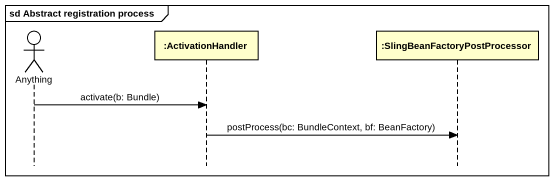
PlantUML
@startuml
mainframe sd Abstract registration process
hide footbox
actor Anything
participant ":ActivationHandler" as ActivationHandler
participant ":SlingBeanFactoryPostProcessor" as SlingBeanFactoryPostProcesso

Anything -> ActivationHandler : activate(b: Bundle)
ActivationHandler -> SlingBeanFactoryPostProcesso : postProcess(bc: BundleContext, bf: BeanFactory)
@enduml
